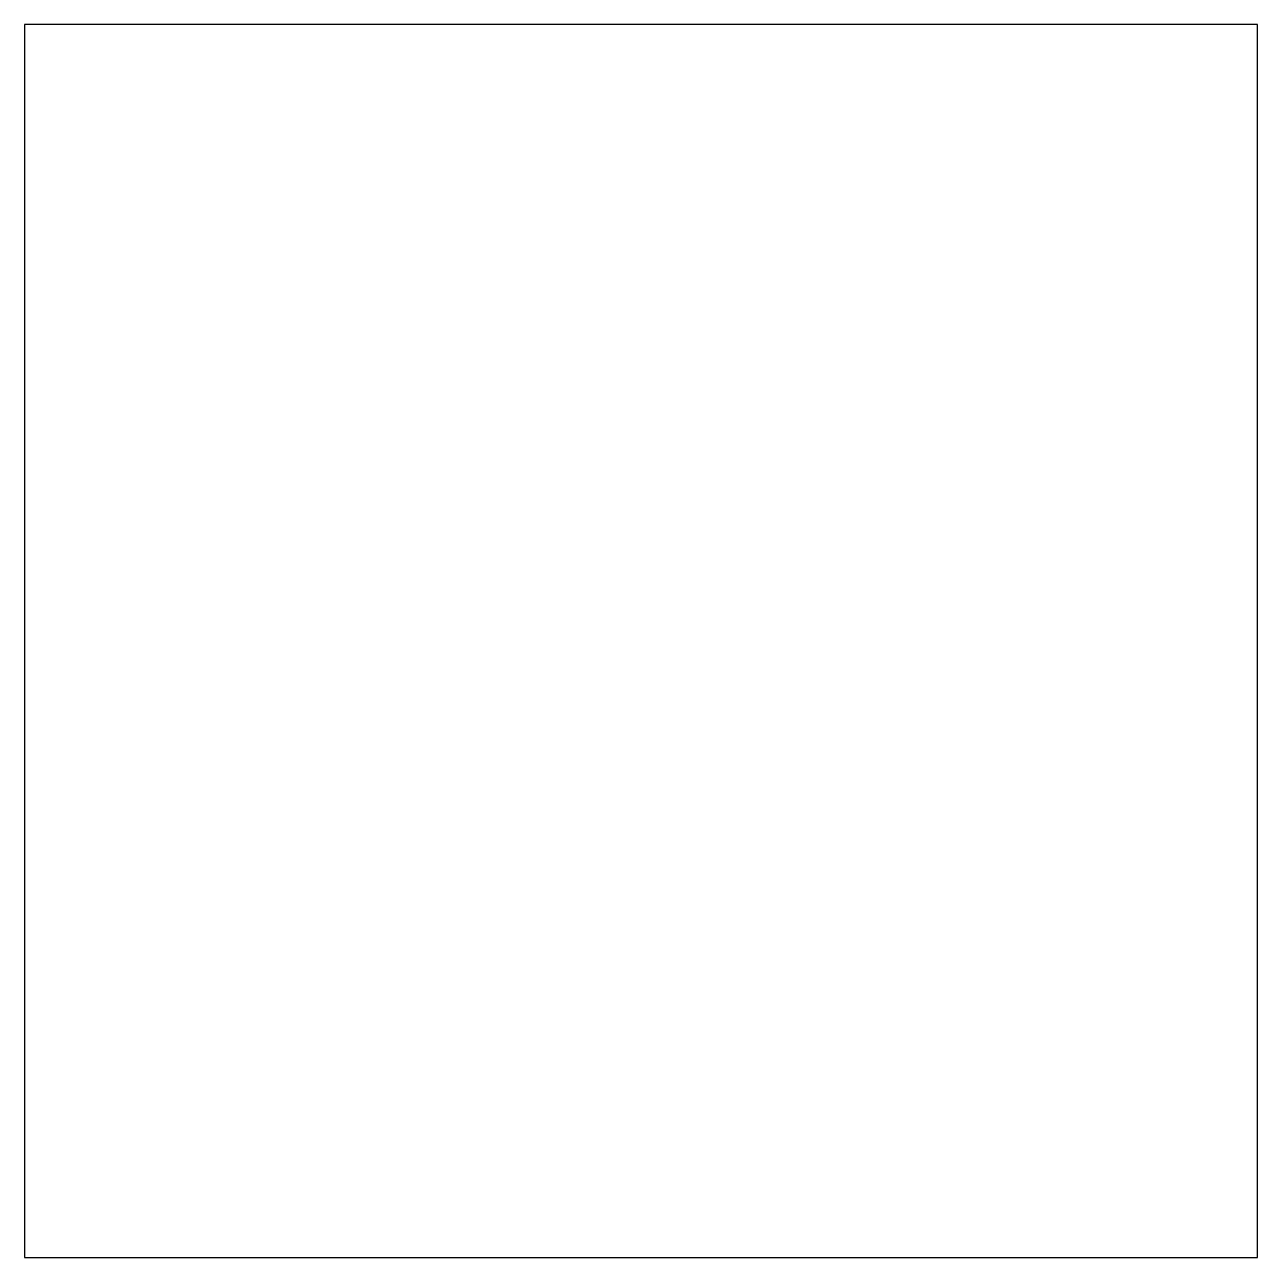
# Model space of a CAD drawing. Header units: millimetres. Extents: x -17.5 to 3.5, y 48.5 to 69.5.
import ezdxf

# ---------------------------------------------------------------- set-up
doc = ezdxf.new("R2010")
doc.units = ezdxf.units.MM

msp = doc.modelspace()

# ---------------------------------------------------------------- linework, layer by layer
for p, q in [((3.5, 69.5), (-17.5, 69.5)), ((-17.5, 69.5), (-17.5, 48.5)), ((3.5, 48.5), (3.5, 69.5)), ((-17.5, 48.5), (3.5, 48.5))]:
    msp.add_line(p, q)

doc.saveas('drawing.dxf')
